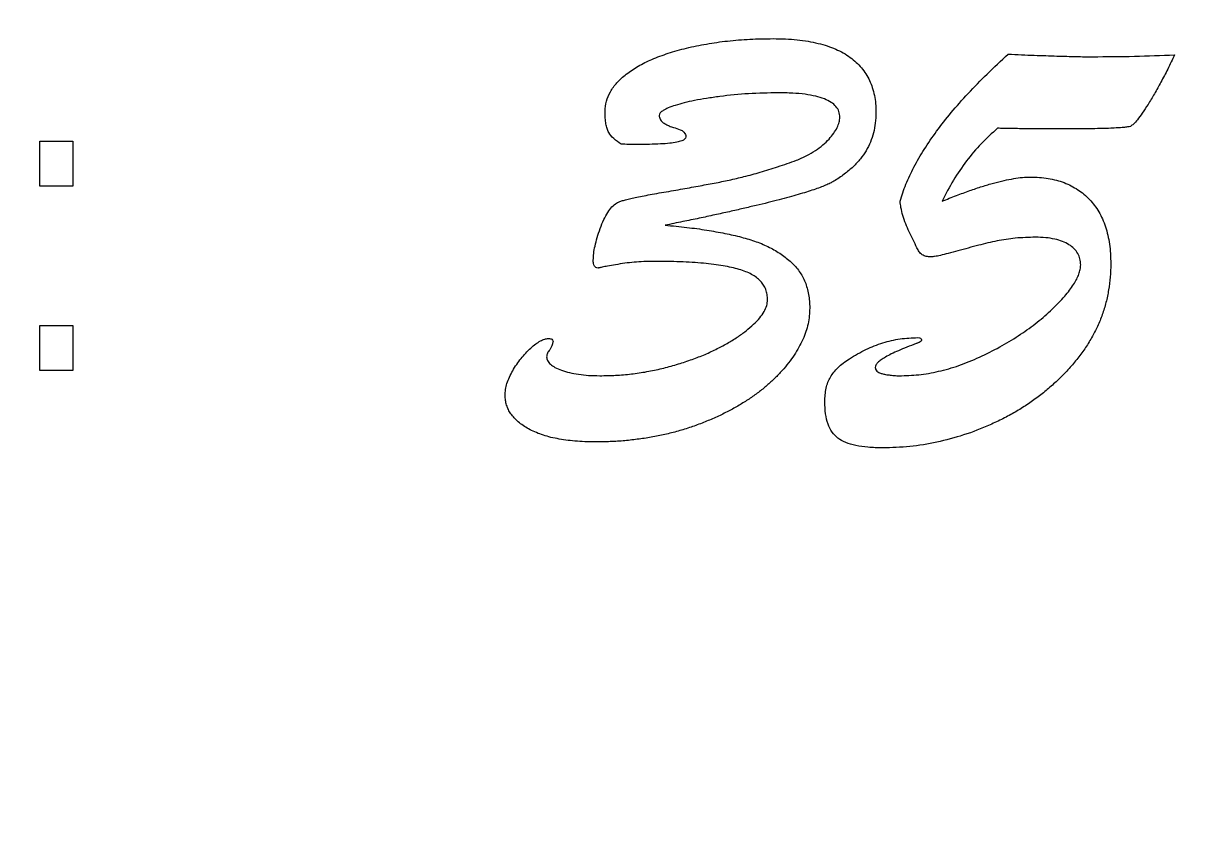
# Model space of a CAD drawing. Header units: millimetres. Extents: x -34 to 34, y -34 to 34.
# Drawn here: x -11.37 to -5.63, y -24.97 to -21 of the extents above; entities that cross this region are included whole.
import ezdxf

# ---------------------------------------------------------------- set-up
doc = ezdxf.new("R2010")
doc.units = ezdxf.units.MM

msp = doc.modelspace()

# ---------------------------------------------------------------- linework, layer by layer
at = {"color": 7, "linetype": 'Continuous', "lineweight": 25}
for p, q in [((-11.294, -21.7989), (-11.294, -21.5788)), ((-11.294, -21.5788), (-11.1339, -21.5788)), ((-11.1339, -21.5788), (-11.1339, -21.7989)), ((-11.1339, -21.7989), (-11.294, -21.7989)), ((-11.294, -22.6995), (-11.294, -22.4794)), ((-11.294, -22.4794), (-11.1339, -22.4794)), ((-11.1339, -22.4794), (-11.1339, -22.6995)), ((-11.1339, -22.6995), (-11.294, -22.6995))]:
    msp.add_line(p, q, dxfattribs=at)
at = {"color": 7, "linetype": 'Continuous'}
msp.add_circle((0, 0), 34, dxfattribs=at)
at = {"color": 7, "linetype": 'Continuous', "lineweight": 25}
for points, knots in [([(-8.5342, -21.4327), (-8.533, -21.4163), (-8.5305, -21.3829), (-8.5088, -21.3354), (-8.4757, -21.2904), (-8.4293, -21.2489), (-8.3717, -21.2106), (-8.3029, -21.1767), (-8.2236, -21.1478), (-8.1347, -21.1227), (-8.0377, -21.103), (-7.9344, -21.0883), (-7.8254, -21.0795), (-7.7509, -21.0785), (-7.7127, -21.078)], [0, 0, 0, 0, 0.050871, 0.103098, 0.159626, 0.223603, 0.295257, 0.373984, 0.461299, 0.557238, 0.660719, 0.768375, 0.881497, 1, 1, 1, 1]), ([(-7.7127, -21.078), (-7.6925, -21.0783), (-7.6534, -21.0788), (-7.5966, -21.0828), (-7.5437, -21.0902), (-7.4945, -21.1002), (-7.4493, -21.1129), (-7.4081, -21.1286), (-7.3705, -21.1469), (-7.3369, -21.1685), (-7.3074, -21.1931), (-7.281, -21.2198), (-7.2597, -21.25), (-7.2412, -21.2822), (-7.2283, -21.3178), (-7.2179, -21.3555), (-7.2119, -21.3962), (-7.2113, -21.4243), (-7.211, -21.4387)], [0, 0, 0, 0, 0.086387, 0.167077, 0.243044, 0.314515, 0.3812, 0.443535, 0.502641, 0.559446, 0.613814, 0.666563, 0.719044, 0.771472, 0.824694, 0.880242, 0.938443, 1, 1, 1, 1]), ([(-7.0934, -21.8719), (-7.0845, -21.8443), (-7.0662, -21.7871), (-7.0254, -21.703), (-6.9751, -21.6164), (-6.914, -21.5277), (-6.8425, -21.4366), (-6.7601, -21.3436), (-6.667, -21.2482), (-6.5995, -21.186), (-6.5646, -21.1539)], [0, 0, 0, 0, 0.096454, 0.199409, 0.310059, 0.429115, 0.557149, 0.694955, 0.842222, 1, 1, 1, 1]), ([(-6.5646, -21.1539), (-6.543, -21.1547), (-6.5011, -21.1564), (-6.44, -21.1596), (-6.3827, -21.161), (-6.3294, -21.1631), (-6.2801, -21.1645), (-6.2346, -21.1652), (-6.193, -21.1665), (-6.1665, -21.1663), (-6.1539, -21.1663)], [0, 0, 0, 0, 0.157776, 0.306617, 0.446435, 0.576196, 0.695866, 0.806567, 0.908327, 1, 1, 1, 1]), ([(-6.1539, -21.1663), (-6.0854, -21.1659), (-5.9517, -21.1652), (-5.8181, -21.1597), (-5.7528, -21.1571)], [0, 0, 0, 0, 0.511888, 1, 1, 1, 1]), ([(-5.7528, -21.1571), (-5.7638, -21.1804), (-5.785, -21.2254), (-5.8184, -21.2886), (-5.8498, -21.3464), (-5.8805, -21.3969), (-5.9085, -21.4389), (-5.9318, -21.4713), (-5.9502, -21.4942), (-5.9632, -21.5032), (-5.9683, -21.5067)], [0, 0, 0, 0, 0.187462, 0.360508, 0.519241, 0.664909, 0.78917, 0.885456, 0.95553, 1, 1, 1, 1]), ([(-7.6884, -21.3427), (-7.7366, -21.3436), (-7.832, -21.3454), (-7.9489, -21.3564), (-8.0367, -21.3698), (-8.0949, -21.3793), (-8.1457, -21.3908), (-8.1883, -21.4031), (-8.223, -21.4147), (-8.2472, -21.4272), (-8.2649, -21.4383), (-8.2682, -21.4487), (-8.2695, -21.4529)], [0, 0, 0, 0, 0.2398054, 0.4736852, 0.5829086, 0.6809826, 0.7668164, 0.8412334, 0.9018866, 0.9471459, 0.9785188, 1, 1, 1, 1]), ([(-7.3874, -21.4621), (-7.3882, -21.4526), (-7.3899, -21.4336), (-7.4057, -21.4079), (-7.4308, -21.3873), (-7.4645, -21.3705), (-7.5076, -21.3583), (-7.5593, -21.3487), (-7.6207, -21.3436), (-7.6648, -21.343), (-7.6884, -21.3427)], [0, 0, 0, 0, 0.080358, 0.160178, 0.247743, 0.352978, 0.477994, 0.626131, 0.799733, 1, 1, 1, 1]), ([(-8.4551, -21.594), (-8.4678, -21.5852), (-8.491, -21.5691), (-8.5145, -21.5422), (-8.525, -21.5167), (-8.5302, -21.4931), (-8.534, -21.4647), (-8.5341, -21.4439), (-8.5342, -21.4327)], [0, 0, 0, 0, 0.242478, 0.444623, 0.549378, 0.673312, 0.823986, 1, 1, 1, 1]), ([(-8.2695, -21.4529), (-8.2688, -21.4593), (-8.2673, -21.472), (-8.2535, -21.4866), (-8.2377, -21.4965), (-8.2195, -21.5056), (-8.1956, -21.5127), (-8.1778, -21.519), (-8.1671, -21.5228)], [0, 0, 0, 0, 0.142715, 0.28355, 0.434155, 0.569596, 0.742416, 1, 1, 1, 1]), ([(-7.5988, -21.6721), (-7.5821, -21.6648), (-7.5501, -21.6509), (-7.5074, -21.6252), (-7.4705, -21.5987), (-7.4405, -21.5704), (-7.4178, -21.5415), (-7.4006, -21.5142), (-7.3896, -21.4879), (-7.3881, -21.4703), (-7.3874, -21.4621)], [0, 0, 0, 0, 0.175277, 0.334404, 0.478742, 0.611037, 0.729491, 0.831282, 0.921266, 1, 1, 1, 1]), ([(-7.211, -21.4387), (-7.2117, -21.4559), (-7.213, -21.4894), (-7.2217, -21.5382), (-7.2371, -21.5838), (-7.2585, -21.6266), (-7.2865, -21.6675), (-7.323, -21.7054), (-7.3667, -21.7422), (-7.3999, -21.7637), (-7.4173, -21.775)], [0, 0, 0, 0, 0.124285, 0.242464, 0.35699, 0.470909, 0.587957, 0.714103, 0.850095, 1, 1, 1, 1]), ([(-8.1671, -21.5228), (-8.1639, -21.5241), (-8.1569, -21.5272), (-8.1485, -21.5356), (-8.1403, -21.5455), (-8.1395, -21.554), (-8.1391, -21.5581)], [0, 0, 0, 0, 0.215499, 0.474816, 0.744836, 1, 1, 1, 1]), ([(-6.617, -21.5159), (-6.6443, -21.5404), (-6.6991, -21.5896), (-6.7704, -21.6754), (-6.8352, -21.769), (-6.87, -21.8373), (-6.8876, -21.8719)], [0, 0, 0, 0, 0.2438799, 0.4899256, 0.7417077, 1, 1, 1, 1]), ([(-6.2711, -21.5191), (-6.2905, -21.5191), (-6.328, -21.5191), (-6.3821, -21.5192), (-6.4318, -21.5186), (-6.4772, -21.5182), (-6.5182, -21.5178), (-6.555, -21.5172), (-6.5874, -21.517), (-6.6077, -21.5162), (-6.617, -21.5159)], [0, 0, 0, 0, 0.168645, 0.325339, 0.468759, 0.60023, 0.718421, 0.824663, 0.918954, 1, 1, 1, 1]), ([(-5.9683, -21.5067), (-5.9729, -21.5077), (-5.9841, -21.51), (-6.0047, -21.5128), (-6.0321, -21.5141), (-6.0666, -21.5162), (-6.1079, -21.5174), (-6.1562, -21.5182), (-6.2113, -21.5194), (-6.2504, -21.5192), (-6.2711, -21.5191)], [0, 0, 0, 0, 0.046332, 0.113582, 0.204648, 0.318389, 0.454761, 0.613802, 0.795556, 1, 1, 1, 1]), ([(-8.1391, -21.5581), (-8.1404, -21.5618), (-8.1438, -21.5709), (-8.162, -21.578), (-8.1863, -21.5846), (-8.2214, -21.5898), (-8.2658, -21.5932), (-8.3202, -21.5947), (-8.3844, -21.5952), (-8.4305, -21.5944), (-8.4551, -21.594)], [0, 0, 0, 0, 0.034657, 0.086388, 0.165355, 0.272374, 0.409511, 0.575869, 0.773134, 1, 1, 1, 1]), ([(-8.4781, -21.8811), (-8.4749, -21.8795), (-8.467, -21.8756), (-8.4523, -21.8702), (-8.4322, -21.865), (-8.4073, -21.8585), (-8.3771, -21.8522), (-8.3419, -21.8455), (-8.3018, -21.8373), (-8.2422, -21.8276), (-8.1675, -21.8146), (-8.0816, -21.7988), (-8.0025, -21.7844), (-7.9278, -21.7693), (-7.8531, -21.7519), (-7.774, -21.7302), (-7.6884, -21.7034), (-7.6295, -21.6828), (-7.5988, -21.6721)], [0, 0, 0, 0, 0.0118005, 0.0291396, 0.051789, 0.0805827, 0.1143164, 0.1541163, 0.19909, 0.2500523, 0.3540629, 0.4504917, 0.5392524, 0.6205432, 0.7028722, 0.7933348, 0.8921824, 1, 1, 1, 1]), ([(-7.4173, -21.775), (-7.4231, -21.7783), (-7.4358, -21.7857), (-7.4582, -21.7949), (-7.4848, -21.8056), (-7.5161, -21.8165), (-7.5519, -21.8278), (-7.5918, -21.8405), (-7.6366, -21.8525), (-7.6857, -21.866), (-7.7394, -21.8799), (-7.7977, -21.8933), (-7.8605, -21.9082), (-7.9276, -21.9239), (-7.9996, -21.9392), (-8.0755, -21.9561), (-8.1564, -21.9724), (-8.2116, -21.9837), (-8.2401, -21.9895)], [0, 0, 0, 0, 0.0234081, 0.0516557, 0.0852955, 0.1241743, 0.1683354, 0.2174485, 0.2717344, 0.3315048, 0.3966262, 0.4669829, 0.5423099, 0.6236575, 0.7097396, 0.8013192, 0.8976464, 1, 1, 1, 1]), ([(-6.8876, -21.8719), (-6.8645, -21.8626), (-6.82, -21.8446), (-6.7548, -21.8208), (-6.6942, -21.8005), (-6.6381, -21.7838), (-6.5866, -21.7708), (-6.5397, -21.7615), (-6.4972, -21.7555), (-6.4703, -21.7547), (-6.4576, -21.7543)], [0, 0, 0, 0, 0.166597, 0.321647, 0.464309, 0.594729, 0.713099, 0.819672, 0.9148, 1, 1, 1, 1]), ([(-6.4576, -21.7543), (-6.4426, -21.7547), (-6.4132, -21.7554), (-6.3705, -21.7605), (-6.3301, -21.7687), (-6.2923, -21.7806), (-6.2572, -21.7963), (-6.2248, -21.8153), (-6.1946, -21.8373), (-6.1675, -21.8633), (-6.1432, -21.8922), (-6.1219, -21.9242), (-6.1038, -21.9591), (-6.0891, -21.9971), (-6.0784, -22.0384), (-6.0698, -22.0822), (-6.0656, -22.1293), (-6.0647, -22.1617), (-6.0643, -22.1784)], [0, 0, 0, 0, 0.068478, 0.133861, 0.195889, 0.255949, 0.314078, 0.370716, 0.427131, 0.483924, 0.541404, 0.599302, 0.658321, 0.720428, 0.784785, 0.852292, 0.923848, 1, 1, 1, 1]), ([(-8.5916, -22.16), (-8.5911, -22.1491), (-8.5899, -22.1259), (-8.5829, -22.0892), (-8.5722, -22.0484), (-8.5583, -22.0051), (-8.5411, -21.9638), (-8.5229, -21.9279), (-8.5022, -21.9001), (-8.4857, -21.8871), (-8.4781, -21.8811)], [0, 0, 0, 0, 0.105922, 0.22532, 0.362118, 0.515538, 0.666988, 0.79681, 0.906056, 1, 1, 1, 1]), ([(-7.0107, -22.1003), (-7.0171, -22.0871), (-7.0298, -22.061), (-7.0492, -22.0223), (-7.0664, -21.9828), (-7.0799, -21.943), (-7.089, -21.9059), (-7.0921, -21.8824), (-7.0934, -21.8719)], [0, 0, 0, 0, 0.179969, 0.355734, 0.53178, 0.708388, 0.870757, 1, 1, 1, 1]), ([(-8.2401, -21.9895), (-8.2049, -21.9928), (-8.137, -21.9991), (-8.0397, -22.0123), (-7.9508, -22.0284), (-7.8699, -22.0465), (-7.7966, -22.0679), (-7.7316, -22.096), (-7.674, -22.1293), (-7.6323, -22.1621), (-7.6035, -22.1912), (-7.585, -22.2148), (-7.5693, -22.2402), (-7.5562, -22.2674), (-7.5469, -22.2967), (-7.5393, -22.3275), (-7.5352, -22.3603), (-7.5347, -22.3828), (-7.5345, -22.3943)], [0, 0, 0, 0, 0.117861, 0.226965, 0.32698, 0.418513, 0.502713, 0.581047, 0.65372, 0.723398, 0.756931, 0.78998, 0.822951, 0.85625, 0.890111, 0.925235, 0.961727, 1, 1, 1, 1]), ([(-6.4318, -22.0483), (-6.4648, -22.0491), (-6.5279, -22.0506), (-6.6207, -22.0651), (-6.7135, -22.088), (-6.7928, -22.1099), (-6.8551, -22.1264), (-6.8929, -22.1365), (-6.9208, -22.1425), (-6.9363, -22.1438), (-6.9423, -22.1444)], [0, 0, 0, 0, 0.189765, 0.362711, 0.539357, 0.74018, 0.835991, 0.910621, 0.965434, 1, 1, 1, 1]), ([(-6.2113, -22.1834), (-6.212, -22.1734), (-6.2133, -22.1539), (-6.2245, -22.1264), (-6.2433, -22.1029), (-6.2688, -22.083), (-6.3007, -22.0669), (-6.3393, -22.0564), (-6.3835, -22.0494), (-6.4151, -22.0487), (-6.4318, -22.0483)], [0, 0, 0, 0, 0.104204, 0.202003, 0.302899, 0.412733, 0.535837, 0.671783, 0.826385, 1, 1, 1, 1]), ([(-6.9423, -22.1444), (-6.95, -22.1439), (-6.9648, -22.143), (-6.985, -22.1344), (-7.0012, -22.1199), (-7.0075, -22.107), (-7.0107, -22.1003)], [0, 0, 0, 0, 0.266413, 0.508151, 0.744089, 1, 1, 1, 1]), ([(-8.5682, -22.1986), (-8.5717, -22.1982), (-8.5788, -22.1975), (-8.5868, -22.1885), (-8.5913, -22.1757), (-8.5915, -22.1657), (-8.5916, -22.16)], [0, 0, 0, 0, 0.20479, 0.4101826, 0.663043, 1, 1, 1, 1]), ([(-8.2985, -22.166), (-8.3298, -22.1667), (-8.3915, -22.1681), (-8.4656, -22.1793), (-8.5175, -22.1887), (-8.5446, -22.1936), (-8.5602, -22.1968), (-8.5668, -22.1983), (-8.5682, -22.1986)], [0, 0, 0, 0, 0.344745, 0.680445, 0.824504, 0.925829, 0.984435, 1, 1, 1, 1]), ([(-7.7403, -22.3543), (-7.7407, -22.3456), (-7.7416, -22.3284), (-7.7481, -22.3038), (-7.759, -22.2815), (-7.7744, -22.2615), (-7.7947, -22.2441), (-7.8186, -22.2283), (-7.8474, -22.2156), (-7.88, -22.2046), (-7.9171, -22.1958), (-7.9584, -22.1872), (-8.0044, -22.1815), (-8.0545, -22.1749), (-8.1093, -22.1713), (-8.1684, -22.1679), (-8.232, -22.1661), (-8.2758, -22.166), (-8.2985, -22.166)], [0, 0, 0, 0, 0.040879, 0.080042, 0.117425, 0.156149, 0.197146, 0.241532, 0.289484, 0.343028, 0.40194, 0.467512, 0.539651, 0.618075, 0.703335, 0.795631, 0.894263, 1, 1, 1, 1]), ([(-6.0643, -22.1784), (-6.0649, -22.1998), (-6.066, -22.2424), (-6.074, -22.3054), (-6.0868, -22.3668), (-6.1047, -22.4263), (-6.1282, -22.4841), (-6.1577, -22.5396), (-6.191, -22.5943), (-6.2303, -22.6461), (-6.2727, -22.6962), (-6.3189, -22.743), (-6.3676, -22.7872), (-6.4192, -22.8286), (-6.4734, -22.8673), (-6.5307, -22.9028), (-6.5909, -22.9353), (-6.6742, -22.9747), (-6.7812, -23.0163), (-6.9127, -23.0506), (-7.0453, -23.0738), (-7.1344, -23.0762), (-7.1789, -23.0774)], [0, 0, 0, 0, 0.040703, 0.080802, 0.120281, 0.159427, 0.198641, 0.238267, 0.278571, 0.319875, 0.361495, 0.402986, 0.444526, 0.48626, 0.528333, 0.570731, 0.614012, 0.658058, 0.7455, 0.831177, 0.915652, 1, 1, 1, 1]), ([(-7.0856, -22.7246), (-7.0538, -22.7235), (-6.989, -22.7211), (-6.8912, -22.7014), (-6.7913, -22.6717), (-6.692, -22.6291), (-6.5953, -22.5797), (-6.5054, -22.5242), (-6.4231, -22.4654), (-6.3621, -22.4114), (-6.3181, -22.3685), (-6.29, -22.3376), (-6.2659, -22.3082), (-6.2461, -22.2804), (-6.2307, -22.2541), (-6.2198, -22.2294), (-6.213, -22.206), (-6.2119, -22.1906), (-6.2113, -22.1834)], [0, 0, 0, 0, 0.087923, 0.179378, 0.274999, 0.376086, 0.478086, 0.575147, 0.668335, 0.757862, 0.800128, 0.838538, 0.873495, 0.905132, 0.933053, 0.957544, 0.979964, 1, 1, 1, 1]), ([(-8.5599, -22.7246), (-8.534, -22.7241), (-8.4824, -22.7232), (-8.4057, -22.7167), (-8.3302, -22.7057), (-8.2565, -22.69), (-8.1854, -22.6709), (-8.1177, -22.6486), (-8.0535, -22.6246), (-7.9938, -22.5971), (-7.9388, -22.5678), (-7.8894, -22.5379), (-7.8459, -22.5068), (-7.8092, -22.4751), (-7.7788, -22.4439), (-7.7576, -22.413), (-7.743, -22.3836), (-7.7411, -22.3636), (-7.7403, -22.3543)], [0, 0, 0, 0, 0.081839, 0.162958, 0.243187, 0.322837, 0.401037, 0.475889, 0.547896, 0.61764, 0.683471, 0.744736, 0.800218, 0.852038, 0.897923, 0.937261, 0.970632, 1, 1, 1, 1]), ([(-7.5345, -22.3943), (-7.535, -22.407), (-7.5361, -22.4328), (-7.542, -22.4714), (-7.5529, -22.5097), (-7.5675, -22.5482), (-7.5872, -22.5861), (-7.6101, -22.6246), (-7.638, -22.6626), (-7.6695, -22.7006), (-7.7047, -22.7377), (-7.7436, -22.7731), (-7.7854, -22.8073), (-7.8309, -22.8393), (-7.8799, -22.8696), (-7.9317, -22.8986), (-7.9871, -22.9258), (-8.0456, -22.9507), (-8.1064, -22.9739), (-8.1694, -22.9934), (-8.2339, -23.0106), (-8.3002, -23.0244), (-8.3681, -23.0347), (-8.4377, -23.0427), (-8.509, -23.0474), (-8.5571, -23.0478), (-8.5815, -23.048)], [0, 0, 0, 0, 0.028392, 0.057415, 0.086823, 0.117197, 0.148959, 0.182045, 0.217014, 0.253869, 0.292029, 0.330938, 0.370986, 0.412386, 0.455023, 0.499198, 0.544856, 0.592426, 0.640942, 0.689971, 0.739415, 0.789639, 0.84078, 0.892665, 0.9457, 1, 1, 1, 1]), ([(-9.0221, -22.8211), (-9.0216, -22.8114), (-9.0206, -22.7915), (-9.0135, -22.7614), (-9.0009, -22.7309), (-8.9798, -22.689), (-8.9457, -22.6403), (-8.9066, -22.5974), (-8.8738, -22.5697), (-8.8511, -22.555), (-8.83, -22.545), (-8.8162, -22.5437), (-8.8098, -22.5431)], [0, 0, 0, 0, 0.078437, 0.161231, 0.249273, 0.345298, 0.540834, 0.728775, 0.814269, 0.887946, 0.948572, 1, 1, 1, 1]), ([(-8.8098, -22.5431), (-8.8036, -22.5433), (-8.7928, -22.5436), (-8.7896, -22.5536), (-8.7882, -22.5578)], [0, 0, 0, 0, 0.572286, 1, 1, 1, 1]), ([(-8.7882, -22.5578), (-8.7893, -22.563), (-8.7921, -22.5771), (-8.7993, -22.5897), (-8.8038, -22.5978)], [0, 0, 0, 0, 0.361659, 1, 1, 1, 1]), ([(-7.3401, -22.6415), (-7.3137, -22.6256), (-7.2619, -22.5945), (-7.1784, -22.5628), (-7.0933, -22.5422), (-7.0358, -22.5398), (-7.007, -22.5385)], [0, 0, 0, 0, 0.260827, 0.511979, 0.756142, 1, 1, 1, 1]), ([(-7.0139, -22.5675), (-7.0296, -22.5734), (-7.0591, -22.5844), (-7.0999, -22.6013), (-7.1345, -22.6172), (-7.1625, -22.6325), (-7.1852, -22.6458), (-7.2007, -22.6591), (-7.2116, -22.6711), (-7.2134, -22.6799), (-7.2142, -22.6837)], [0, 0, 0, 0, 0.2113038, 0.3978068, 0.5579555, 0.6921549, 0.8016827, 0.888153, 0.9516253, 1, 1, 1, 1]), ([(-6.9882, -22.55), (-6.9889, -22.5522), (-6.9909, -22.5579), (-7.0001, -22.5618), (-7.0076, -22.5657), (-7.0124, -22.5671), (-7.0139, -22.5675)], [0, 0, 0, 0, 0.202964, 0.541106, 0.852002, 1, 1, 1, 1]), ([(-7.007, -22.5385), (-7.0016, -22.5385), (-6.9923, -22.5383), (-6.9894, -22.5467), (-6.9882, -22.55)], [0, 0, 0, 0, 0.595241, 1, 1, 1, 1]), ([(-8.8038, -22.5978), (-8.8083, -22.6031), (-8.8169, -22.6132), (-8.8186, -22.6264), (-8.8195, -22.6327)], [0, 0, 0, 0, 0.516676, 1, 1, 1, 1]), ([(-8.8195, -22.6327), (-8.8185, -22.6391), (-8.8163, -22.6528), (-8.8002, -22.6702), (-8.7769, -22.6857), (-8.7452, -22.6994), (-8.7066, -22.7104), (-8.6622, -22.7186), (-8.6127, -22.7236), (-8.578, -22.7243), (-8.5599, -22.7246)], [0, 0, 0, 0, 0.064722, 0.139495, 0.233115, 0.351856, 0.490935, 0.644256, 0.814665, 1, 1, 1, 1]), ([(-7.461, -22.8523), (-7.4606, -22.8407), (-7.4598, -22.8182), (-7.455, -22.786), (-7.4461, -22.7571), (-7.4341, -22.7308), (-7.4167, -22.7072), (-7.396, -22.6838), (-7.3699, -22.6619), (-7.3504, -22.6485), (-7.3401, -22.6415)], [0, 0, 0, 0, 0.136604, 0.263792, 0.380187, 0.489384, 0.601435, 0.722177, 0.854565, 1, 1, 1, 1]), ([(-7.2142, -22.6837), (-7.214, -22.6871), (-7.2134, -22.694), (-7.2058, -22.7023), (-7.1956, -22.7096), (-7.1813, -22.7153), (-7.1628, -22.7191), (-7.1406, -22.7221), (-7.1144, -22.7247), (-7.0957, -22.7246), (-7.0856, -22.7246)], [0, 0, 0, 0, 0.067789, 0.140099, 0.221933, 0.328528, 0.455448, 0.612406, 0.790689, 1, 1, 1, 1]), ([(-8.5815, -23.048), (-8.5986, -23.0479), (-8.6319, -23.0477), (-8.6802, -23.0443), (-8.7254, -23.0394), (-8.7677, -23.0324), (-8.8073, -23.024), (-8.8436, -23.0129), (-8.8771, -23.0001), (-8.9072, -22.985), (-8.9341, -22.9684), (-8.9575, -22.9506), (-8.9775, -22.9317), (-8.9938, -22.9118), (-9.0066, -22.8909), (-9.0151, -22.8686), (-9.0211, -22.8453), (-9.0217, -22.8292), (-9.0221, -22.8211)], [0, 0, 0, 0, 0.09439, 0.183062, 0.266158, 0.344704, 0.418918, 0.48849, 0.553585, 0.615763, 0.673284, 0.727384, 0.777448, 0.824166, 0.868386, 0.911886, 0.955214, 1, 1, 1, 1]), ([(-7.1789, -23.0774), (-7.2026, -23.0768), (-7.2465, -23.0757), (-7.3072, -23.0675), (-7.3569, -23.0529), (-7.3973, -23.0316), (-7.427, -23), (-7.4474, -22.9593), (-7.4589, -22.9088), (-7.4602, -22.8721), (-7.461, -22.8523)], [0, 0, 0, 0, 0.1693702, 0.3127857, 0.4350155, 0.537649, 0.6341614, 0.7386417, 0.8588415, 1, 1, 1, 1])]:
    msp.add_open_spline(points, degree=3, knots=knots, dxfattribs=at)

doc.saveas('drawing.dxf')
